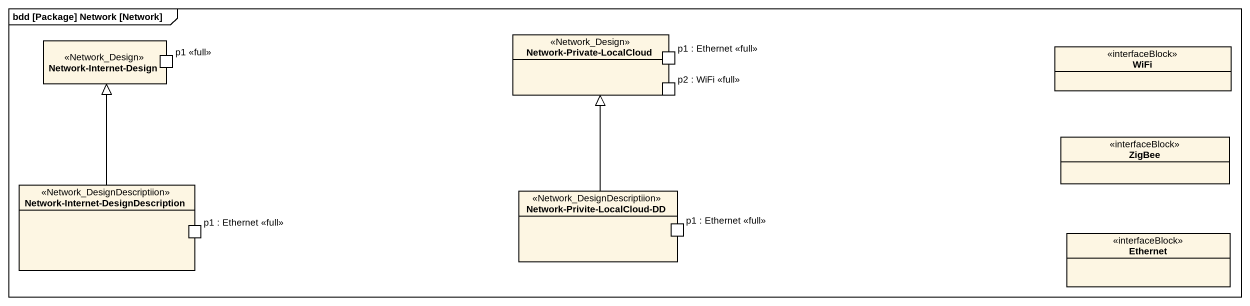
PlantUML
@startuml
mainframe bdd [Package] Network [Network]
allowmixing
hide circle
hide empty members
rectangle "Network-Internet-Design" as Network_Internet_Design <<Network_Design>> {
  port "p1 <<full>>" as p1_full
}
rectangle "Network-Private-LocalCloud" as Network_Private_LocalCloud <<Network_Design>> {
  port "p1 : Ethernet <<full>>" as p1_Ethernet_full
  port "p2 : WiFi <<full>>" as p2_WiFi_full
}
class WiFi <<interfaceBlock>>
class ZigBee <<interfaceBlock>>
rectangle "Network-Internet-DesignDescription" as Network_Internet <<Network_DesignDescriptiion>> {
  port "p1 : Ethernet <<full>>" as p1_Ethernet_full_2
}
rectangle "Network-Privite-LocalCloud-DD" as Network_Privite_LocalCloud <<Network_DesignDescriptiion>> {
  port "p1 : Ethernet <<full>>" as p1_Ethernet_full_3
}
class Ethernet <<interfaceBlock>>
Network_Internet -up-|> Network_Internet_Design
Network_Privite_LocalCloud -up-|> Network_Private_LocalCloud
@enduml
